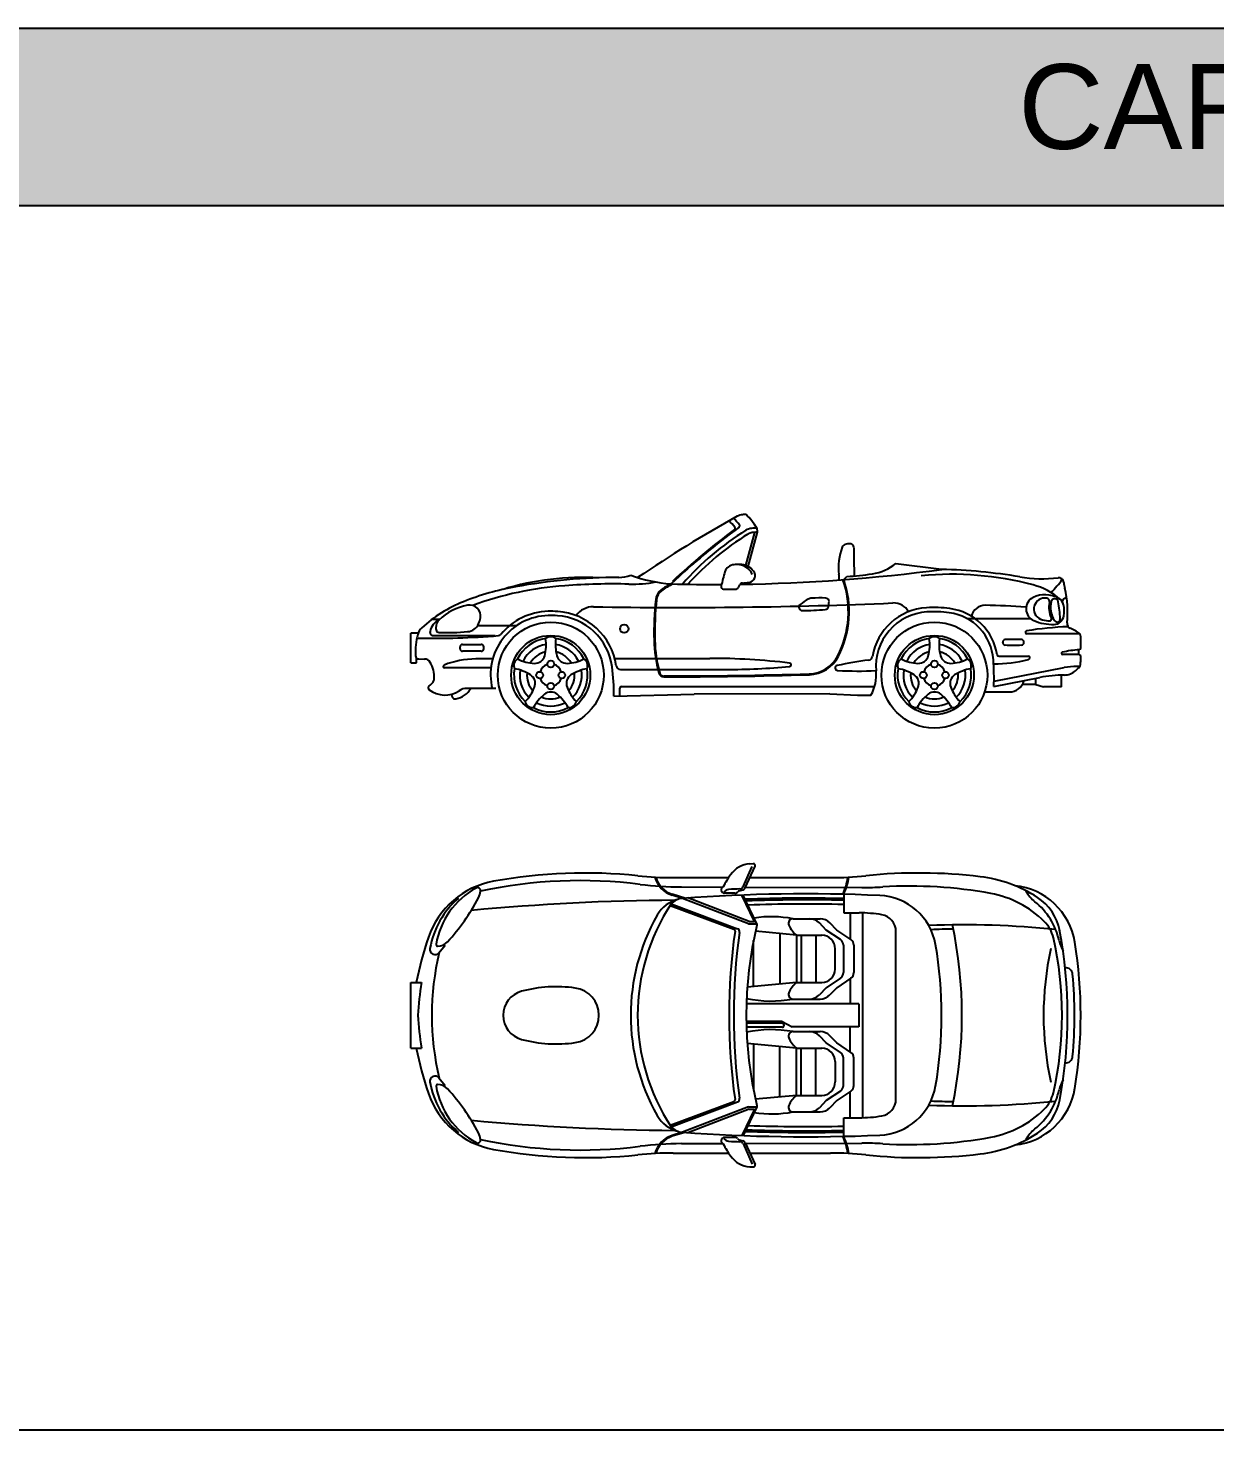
# Model space of a CAD drawing. Header units: millimetres. Extents: x 116290 to 180258, y 22146 to 121276.
# Drawn here: x 138424 to 145432, y 51699 to 59973 of the extents above; entities that cross this region are included whole.
import ezdxf

# ---------------------------------------------------------------- set-up
doc = ezdxf.new("R2010")
doc.units = ezdxf.units.MM
doc.layers.add('www.cad-blocks.net', color=7, linetype='Continuous')
doc.styles.get("Standard").update_dxf_attribs({"font": 'arial.ttf'})

# ---------------------------------------------------------------- blocks, each defined once
blk = doc.blocks.new('A$C20831C3C')
for p, q in [((1961.2, 1652.6), (2015.8, 1773.6)), ((1973.8, 1647.4), (2032, 1776.2)), ((2001.5, 1789), (2022.3, 1790.3)), ((1549.3, 1707.8), (1876.1, 1707.8)), ((2001.1, 1707.8), (2477.9, 1707.8)), ((1603.4, 1585.5), (1542.1, 1604.6)), ((1617, 1586.4), (1543.5, 1609.3)), ((1597.1, 1652.6), (1841, 1651.9)), ((1993.4, 1436.1), (1603.4, 1585.5)), ((1998.4, 1449.1), (1636.2, 1587.8)), ((1913.9, 1615.6), (1852.6, 1615.6)), ((1939.4, 1629.8), (1961.4, 1636.4)), ((2028.1, 1449.1), (1954.3, 1604.6)), ((2042.9, 1436.1), (1962.7, 1604.9)), ((1975.7, 1651.5), (2663.1, 1649.6)), ((2555.7, 1609.2), (2555.7, 1499.9)), ((1531, 1544.2), (1907.8, 1403.2)), ((1536.7, 1552.7), (1927.8, 1406.4)), ((2555.7, 1499.9), (2646.5, 1499.9)), ((2593.8, 1499.9), (2593.8, 1344.7)), ((2668.5, 290.7), (2668.5, 1499.5)), ((1993.4, 1436.1), (2042.9, 1436.1)), ((1998.4, 1449.1), (2028.1, 1449.1)), ((2042.9, 1436.1), (2042.9, 1426.7)), ((2256.6, 1465.1), (2416.1, 1465.1)), ((2452.8, 1398.3), (2412.1, 1440.6)), ((2514.4, 1398.3), (2473.7, 1440.6)), ((2023.3, 1064.5), (2023.3, 1336.4)), ((2277.3, 1367.9), (2034.7, 1390.9)), ((2177.7, 1377.4), (2177.7, 1079)), ((2277.3, 1367.9), (2277.3, 1088.5)), ((2277.3, 1367.9), (2425.8, 1367.9)), ((2304.7, 1367.9), (2304.7, 1088.5)), ((2390.5, 1367.9), (2390.5, 1088.5)), ((2536.3, 1341.9), (2452.8, 1398.3)), ((2597.9, 1341.9), (2514.4, 1398.3)), ((2864.1, 400.4), (2864.1, 1389.9)), ((165.9, 1264.9), (203.1, 1310)), ((2505.8, 1168.5), (2505.8, 1287.9)), ((2553.9, 1308.8), (2553.9, 1147.6)), ((2615.5, 1308.8), (2615.5, 1147.6)), ((0, 1088.4), (62.3, 1088.4)), ((0, 701.9), (0, 1088.4)), ((2277.3, 1088.5), (1986.4, 1061)), ((2277.3, 1088.5), (2425.8, 1088.5)), ((2536.3, 1114.5), (2452.8, 1058.1)), ((2597.9, 1114.5), (2514.4, 1058.1)), ((2593.8, 1111.8), (2593.8, 962.2)), ((2452.8, 1058.1), (2412.1, 1015.8)), ((2514.4, 1058.1), (2473.7, 1015.8)), ((2645.3, 962.2), (1981.3, 962.2)), ((2256.6, 991.3), (2416.1, 991.3)), ((2645.3, 962.2), (2645.3, 828)), ((2191.4, 859.3), (1980.6, 859.3)), ((2191.4, 849.3), (1980.8, 849.3)), ((2191.4, 859.3), (2251.3, 828)), ((2645.3, 828), (2251.3, 828)), ((2593.8, 678.5), (2593.8, 828)), ((2191.4, 824.3), (1981.4, 824.3)), ((2256.6, 799), (2416.1, 799)), ((2452.8, 732.2), (2412.1, 774.5)), ((2514.4, 732.2), (2473.7, 774.5)), ((0, 701.9), (62.3, 701.9)), ((2277.3, 701.8), (1986.4, 729.3)), ((2023.3, 725.8), (2023.3, 453.9)), ((2177.7, 412.9), (2177.7, 711.2)), ((2277.3, 422.3), (2277.3, 701.8)), ((2277.3, 701.8), (2425.8, 701.8)), ((2304.7, 422.3), (2304.7, 701.8)), ((2390.5, 422.3), (2390.5, 701.8)), ((2536.3, 675.8), (2452.8, 732.2)), ((2597.9, 675.8), (2514.4, 732.2)), ((2505.8, 621.8), (2505.8, 502.3)), ((2553.9, 481.5), (2553.9, 642.7)), ((2615.5, 481.5), (2615.5, 642.7)), ((165.9, 525.4), (203.1, 480.3)), ((2277.3, 422.3), (2034.7, 399.4)), ((2277.3, 422.3), (2425.8, 422.3)), ((2536.3, 448.4), (2452.8, 391.9)), ((2597.9, 448.4), (2514.4, 391.9)), ((2593.8, 290.4), (2593.8, 445.6)), ((1531, 246.1), (1907.8, 387.1)), ((1536.7, 237.6), (1927.8, 383.9)), ((1993.4, 354.2), (1603.4, 204.8)), ((1998.4, 341.2), (1636.2, 202.5)), ((2028.1, 341.2), (1954.3, 185.7)), ((2042.9, 354.2), (1962.7, 185.4)), ((1993.4, 354.2), (2042.9, 354.2)), ((1998.4, 341.2), (2028.1, 341.2)), ((2042.9, 363.6), (2042.9, 354.2)), ((2452.8, 391.9), (2412.1, 349.7)), ((2514.4, 391.9), (2473.7, 349.7)), ((2256.6, 325.2), (2416.1, 325.2)), ((2555.7, 290.4), (2646.5, 290.4)), ((2555.7, 181.1), (2555.7, 290.4)), ((1603.4, 204.8), (1542.1, 185.7)), ((1617, 203.8), (1543.5, 181)), ((1913.9, 174.7), (1852.6, 174.7)), ((1597.1, 137.7), (1841, 138.4)), ((1939.4, 160.5), (1961.4, 153.8)), ((1961.2, 137.7), (2015.8, 16.7)), ((1973.8, 142.9), (2032, 14.1)), ((1975.7, 138.8), (2663.1, 140.6)), ((1549.3, 82.5), (1876.1, 82.5)), ((2001.1, 82.5), (2477.9, 82.5)), ((2001.5, 1.3), (2022.3, 0))]:
    blk.add_line(p, q)
for centre, radius, start, end in [((2010.8, 1639.3), 150, 93.5474, 145.184), ((2022.9, 1780.3), 10, 335.683, 93.547), ((577.5, 1194.4), 500, 100.362, 161.149), ((1000.7, -1139.2), 2829.4, 82.8404, 102.011), ((1027.2, -1264.9), 3000, 84.006, 100.362), ((1549.3, 3707.8), 2000, 264.006, 270), ((1602.6, 3652.6), 2000, 262.84, 269.843), ((1586.7, 1747.8), 150, 194.301, 252.706), ((1586.7, 1747.8), 145, 194.918, 252.706), ((2401.4, 1367.6), 625.8, 145.184, 152.758), ((2477.9, 3707.8), 2000, 270, 275.994), ((2186.9, 1776.8), 400.1, 335.26, 350.467), ((2186.9, 1776.8), 405.1, 335.567, 350.624), ((3000, -1264.9), 3000, 83.0692, 95.994), ((2944.3, -1016.9), 2674.6, 79.6657, 93.3807), ((3265.5, 919.1), 800, 57.1837, 83.0692), ((3525.6, 1262.4), 400, 9.15755, 84.1537), ((606.2, 1205.6), 500, 130.357, 170.399), ((612.3, 1235.1), 470, 118.905, 170.302), ((-708.4, 2173.4), 1252.6, 317.631, 332.139), ((1642.4, -12124.6), 13699.2, 90.3528, 95.3854), ((393.9, 1630.7), 18.2, 352.401, 118.921), ((293, 1644.1), 120, 332.139, 352.401), ((1628.4, 1387), 200, 103.682, 150.339), ((1609.8, 1488), 97.7, 93.7837, 138.498), ((2332.4, -8547.4), 10159.1, 87.5403, 94.115), ((1852.6, 1635.6), 20, 112.374, 270), ((1879.8, 1597.8), 40, 95.3648, 143.294), ((1945.9, 894.5), 746.4, 90.2187, 95.3648), ((1913.9, 1635.6), 20, 270, 321.429), ((1945.1, 1610.7), 20, 106.796, 141.429), ((1942.9, 1660.9), 20, 270.219, 335.683), ((1955.6, 1655.6), 20, 286.796, 335.683), ((2332.4, -8547.4), 10134.1, 88.737, 92.0241), ((2332.4, -8547.4), 10124.1, 88.7358, 91.9996), ((2668.6, 3649.6), 2000, 269.843, 273.381), ((2753.3, 1252.6), 350, 9.81956, 87.5403), ((3316.4, 1024.1), 600, 45.1289, 79.6657), ((3808.5, 1722.1), 200, 207.991, 231.528), ((3536.5, 1339.3), 300, 10.6293, 57.1837), ((2533.2, 895.1), 1194, 146.582, 213.418), ((2332.4, -8547.4), 10099.1, 88.7326, 91.9382), ((2646.5, 699.9), 800, 80.3338, 90), ((3432.6, 1249.1), 404.3, 12.3175, 51.5277), ((2492.2, 895.1), 1194, 150.339, 209.661), ((4269, 895.1), 2288.7, 166.57, 193.43), ((2128.1, 795.3), 681.7, 79.2412, 98.5236), ((2256.6, 1438.2), 26.9, 90, 202.993), ((2372.1, 1487.2), 152.4, 202.993, 231.513), ((2354.4, 1385.1), 80, 43.9391, 90), ((2416.1, 1385.1), 80, 43.9391, 90), ((2764.1, 1389.9), 100, 0, 80.3338), ((3269.2, -3670.9), 5100.3, 83.9446, 92.3742), ((687.9, 895.1), 2566.1, 347.996, 12.004), ((3598.6, 1307.6), 200, 12.8429, 45.1289), ((2209.9, 637.1), 2224.9, 161.149, 168.296), ((158, 1383.2), 80, 270.27, 317.631), ((5419.5, 895.1), 3540.4, 171.925, 188.075), ((5419.5, 895.1), 3513.2, 171.987, 188.013), ((1904.3, 1393.9), 10, 351.925, 69.49), ((1920.8, 1387.7), 20, 351.986, 69.49), ((2425.8, 1287.9), 80, 0, 90), ((2513.9, 1308.8), 40, 0, 55.9458), ((2575.5, 1308.8), 40, 0, 55.9458), ((3269.2, -3670.9), 5075.3, 90.7467, 92.2433), ((1789.5, 895.1), 2055.5, 347.157, 12.843), ((4022.9, 1378), 200, 192.318, 210.629), ((1170, 895.1), 2707.8, 349.371, 10.71), ((1247.2, 895.1), 2707.8, 350.842, 9.158), ((142.8, 1284), 30, 170.399, 322.556), ((1769.1, 895.1), 1644.8, 166.978, 193.022), ((158.3, 1312.7), 9.46, 170.329, 270.27), ((687.9, 895.1), 2446.1, 350.18, 9.82), ((5558.5, 895.1), 1823, 167.524, 192.476), ((2425.8, 1168.5), 80, 270, 0), ((3867.4, 1135.3), 40, 5.16572, 95.8814), ((2652.1, 711.1), 2617.1, 171.712, 175.968), ((2372.1, 969.2), 152.4, 128.487, 157.007), ((2513.9, 1147.6), 40, 304.054, 0), ((2575.5, 1147.6), 40, 304.054, 0), ((1210.4, 895.1), 2707.8, 354.834, 5.165), ((691.3, 895.1), 146.8, 104.883, 255.116), ((859, 263.9), 800, 81.9658, 104.884), ((948.1, 895.1), 162.5, 278.033, 81.964), ((2128.1, 1661.1), 681.7, 257.669, 280.759), ((2256.6, 1018.2), 26.9, 157.007, 270), ((2354.4, 1071.3), 80, 270, 316.061), ((2416.1, 1071.3), 80, 270, 316.061), ((2652.1, 1079.1), 2617.1, 184.032, 188.288), ((2191.4, 836.8), 12.5, 270, 90), ((859, 1526.4), 800, 255.116, 278.034), ((2128.1, 129.2), 681.7, 79.2412, 102.331), ((2256.6, 772.1), 26.9, 90, 202.993), ((2372.1, 821.1), 152.4, 202.993, 231.513), ((2354.4, 719), 80, 43.9391, 90), ((2416.1, 719), 80, 43.9391, 90), ((2209.9, 1153.2), 2224.9, 191.704, 198.851), ((2425.8, 621.8), 80, 0, 90), ((2513.9, 642.7), 40, 0, 55.9458), ((2575.5, 642.7), 40, 0, 55.9458), ((3867.4, 654.9), 40, 264.119, 354.834), ((142.8, 506.3), 30, 37.444, 189.601), ((606.2, 584.7), 500, 189.601, 229.643), ((2425.8, 502.3), 80, 270, 0), ((4022.9, 412.3), 200, 149.371, 167.682), ((577.5, 595.9), 500, 198.851, 259.638), ((158.3, 477.6), 9.46, 89.7296, 189.671), ((612.3, 555.2), 470, 189.698, 241.095), ((158, 407.1), 80, 42.3692, 89.7296), ((-708.4, -383.1), 1252.6, 27.861, 42.3692), ((2372.1, 303.1), 152.4, 128.487, 157.007), ((2513.9, 481.5), 40, 304.054, 0), ((2575.5, 481.5), 40, 304.054, 0), ((2753.3, 537.7), 350, 272.46, 350.18), ((3525.6, 527.9), 400, 275.846, 350.842), ((3432.6, 541.2), 404.3, 308.472, 347.682), ((3598.6, 482.7), 200, 314.871, 347.157), ((1904.3, 396.4), 10, 290.51, 8.075), ((1920.8, 402.6), 20, 290.51, 8.013), ((2256.6, 352.1), 26.9, 157.007, 270), ((2354.4, 405.2), 80, 270, 316.061), ((2416.1, 405.2), 80, 270, 316.061), ((2764.1, 400.4), 100, 279.666, 0), ((3269.2, 5461.2), 5100.3, 267.626, 276.055), ((3269.2, 5461.2), 5075.3, 267.757, 269.253), ((3316.4, 766.2), 600, 280.334, 314.871), ((3536.5, 451), 300, 302.816, 349.371), ((1642.4, 13914.9), 13699.2, 264.615, 269.647), ((1628.4, 403.2), 200, 209.661, 256.318), ((2128.1, 995), 681.7, 261.476, 280.759), ((2646.5, 1090.4), 800, 270, 279.666), ((293, 146.2), 120, 7.59861, 27.861), ((1586.7, 42.5), 150, 107.294, 165.699), ((1586.7, 42.5), 145, 107.294, 165.082), ((1609.8, 302.3), 97.7, 221.502, 266.216), ((2332.4, 10337.7), 10159.1, 265.885, 272.46), ((1852.6, 154.7), 20, 90, 247.626), ((1879.8, 192.5), 40, 216.706, 264.635), ((1913.9, 154.7), 20, 38.571, 90), ((1945.1, 179.6), 20, 218.571, 253.204), ((2332.4, 10337.7), 10134.1, 267.976, 271.263), ((2332.4, 10337.7), 10124.1, 268, 271.264), ((2332.4, 10337.7), 10099.1, 268.062, 271.267), ((2186.9, 13.5), 400.1, 9.53349, 24.7405), ((2186.9, 13.5), 405.1, 9.37576, 24.4334), ((2944.3, 2807.1), 2674.6, 266.619, 280.334), ((3265.5, 871.2), 800, 276.931, 302.816), ((3808.5, 68.1), 200, 128.472, 152.009), ((393.9, 159.6), 18.2, 241.079, 7.599), ((1000.7, 2929.5), 2829.4, 257.989, 277.16), ((1027.2, 3055.1), 3000, 259.638, 275.994), ((1602.6, -1862.3), 2000, 90.157, 97.1596), ((2401.4, 422.6), 625.8, 207.242, 214.816), ((1945.9, 895.8), 746.4, 264.635, 269.781), ((1942.9, 129.4), 20, 24.3174, 89.7813), ((1955.6, 134.7), 20, 24.3174, 73.204), ((2668.6, -1859.3), 2000, 86.6193, 90.157), ((1549.3, -1917.5), 2000, 90, 95.994), ((2010.8, 151), 150, 214.816, 266.453), ((2022.9, 10), 10, 266.453, 24.317), ((2477.9, -1917.5), 2000, 84.006, 90), ((3000, 3055.1), 3000, 264.006, 276.931)]:
    blk.add_arc(centre, radius, start, end)
blk = doc.blocks.new('A$C1EFE13AC')
for p, q in [((2042.9, 1181.4), (2044, 1156.5)), ((2028.1, 1155.2), (1976.5, 960)), ((2044, 1156.5), (1990.4, 953.8)), ((3134, 936.5), (2864.1, 970.4)), ((1933.9, 830.3), (1941.9, 845.2)), ((1964.6, 856.2), (1962.7, 849.1)), ((2555.7, 876.4), (2574.1, 894.6)), ((169.8, 641.1), (124.3, 641.1)), ((395.3, 605.2), (625.9, 605.2)), ((3283.1, 646.8), (3657.8, 646.8)), ((0, 384.9), (0, 559.8)), ((43.6, 559.8), (0, 559.8)), ((132.8, 546.5), (498.9, 546.5)), ((3494.5, 505.3), (3494.5, 507.4)), ((3620, 505.3), (3620, 507.4)), ((3949.7, 556.3), (3637, 556.3)), ((3955, 472.4), (3955, 539.2)), ((290.4, 468.2), (290.4, 479.3)), ((305.4, 494.3), (415.8, 494.3)), ((415.8, 453.2), (305.4, 453.2)), ((430.8, 468.2), (430.8, 479.3)), ((3471, 424.5), (3644.6, 424.5)), ((3945, 434), (3847.7, 434)), ((3944.4, 434), (3944.4, 462.4)), ((3955, 402.8), (3955, 424)), ((0, 384.9), (34.5, 384.9)), ((34.5, 384.9), (34.5, 413.3)), ((47.8, 408.1), (80.2, 407.7)), ((473.3, 356.4), (199.8, 356.4)), ((483.5, 408), (383.4, 408)), ((1203.8, 411.5), (1765.1, 411.5)), ((1237.6, 346.1), (1861, 346.1)), ((3443.1, 276.4), (3857.6, 357)), ((3949, 364.3), (3933.9, 364.3)), ((3442.6, 245.7), (3713.5, 298.4)), ((3690.4, 256.4), (3610.1, 256.4)), ((3690.4, 256.4), (3690.4, 293.9)), ((3690.4, 256.4), (3734.9, 244)), ((3841.8, 244), (3841.8, 312.7)), ((242, 192.9), (242, 200.6)), ((501, 234.5), (330.3, 234.5)), ((1198.9, 189), (1672.7, 199.6)), ((1233.8, 189.8), (1233.8, 235.2)), ((1243.8, 245.2), (2737.9, 245.2)), ((2473.1, 202.5), (1672.7, 199.6)), ((2473.1, 202.5), (2637.7, 193.4)), ((2637.7, 193.4), (2716.3, 193.4)), ((3387.8, 213.4), (3533.3, 213.4)), ((3841.8, 244), (3734.9, 244))]:
    blk.add_line(p, q)
for centre, radius in [((826.2, 312.7), 312.7), ((1260, 586.6), 25), ((3091.2, 312.7), 312.7), ((826.2, 312.7), 233.6), ((3091.2, 312.7), 233.6), ((760.9, 312.7), 20), ((826.2, 378), 20), ((891.6, 312.7), 20), ((3025.9, 312.7), 20), ((3091.2, 378), 20), ((3156.6, 312.7), 20), ((826.2, 247.4), 20), ((3091.2, 247.4), 20)]:
    blk.add_circle(centre, radius)
for centre, radius, start, end in [((5370.5, -5012.1), 7146.2, 118.802, 124.341), ((1966.1, 1179.9), 80, 95.5797, 118.802), ((2025.2, 575.2), 687.6, 93.7412, 95.5797), ((1373.4, 721.2), 812.4, 34.5043, 41.6649), ((4406.1, -2184.7), 4177.2, 126.205, 133.388), ((4406.1, -2184.7), 4182.2, 126.621, 133.159), ((2833.8, -222.5), 1631.9, 121.611, 138.937), ((1373.4, 721.2), 712.4, 40.7721, 44.7836), ((1373.4, 721.2), 742.4, 40.2012, 44.1355), ((1905.4, 1179.9), 10, 306.621, 40.772), ((1932.8, 1194), 10, 306.205, 40.201), ((2020.4, 1099.2), 80, 96.3717, 121.611), ((2087.8, 495.3), 687.6, 93.7412, 96.3717), ((2833.8, -222.5), 1606.9, 121.653, 138.182), ((2022, 1094.3), 60, 96.2654, 121.653), ((2087.8, 495.3), 662.6, 93.791, 96.2654), ((2575.1, 1056.3), 30, 97.8488, 159.16), ((2586.9, 970.7), 116.4, 84.8797, 97.8487), ((2595.5, 1066.8), 20, 0.13775, 84.8797), ((2858.9, 948.3), 333.7, 159.16, 187.281), ((12892.1, 1091.5), 10276.6, 180.138, 181.08), ((2491.4, 713.9), 670.2, 161.82, 169.309), ((1911.7, 904.3), 60, 94.2037, 161.82), ((1975.6, 34.6), 932, 92.2769, 94.2037), ((1925.5, 865.1), 100, 43.4922, 92.2769), ((1942.6, 866), 100, 43.4922, 97.3181), ((1792.8, 11023.9), 10176.2, 270.854, 277.574), ((1748.5, 697.1), 344.1, 41.5906, 43.4922), ((1992.9, 899.8), 40, 278.002, 41.591), ((1975.9, 899), 40, 12.1996, 41.5906), ((1765.5, 698), 344.1, 41.5906, 43.4922), ((2461, 2663.2), 1772.2, 273.661, 278.559), ((2680.1, 1207.4), 300, 278.559, 307.823), ((3055.2, -2340.4), 3277.9, 80.5051, 88.6223), ((901.9, -740.8), 1600, 100.249, 111.691), ((1052.2, -1154.5), 2000, 94.1103, 110.087), ((1018.8, -735.9), 1625.4, 86.7606, 106.968), ((1236.4, -2591), 3480.2, 90.1432, 100.249), ((1200.2, -3214.4), 4065.2, 88.7686, 94.1103), ((1227.2, 1089.2), 200, 270.143, 290.78), ((1304.8, 1649.6), 800, 268.769, 280.24), ((1606.9, 1759.1), 910.8, 250.185, 265.576), ((1685.8, 539.2), 345.6, 115.559, 127.172), ((1685.8, 539.2), 340.6, 113.856, 127.172), ((1792.8, 11023.9), 10176.2, 268.558, 270.236), ((1847.6, 835.4), 15, 169.309, 265.98), ((1916.3, 839.8), 20, 272.971, 331.607), ((1959.5, 835.7), 20, 94.8198, 151.607), ((1896, 1589.6), 736.6, 274.82, 278.002), ((2014.4, 686.2), 568.8, 332.758, 19.489), ((2014.4, 686.2), 573.8, 332.758, 19.354), ((2329.5, 880.7), 200, 358.212, 7.281), ((3190.8, -981.3), 1889.1, 75.1876, 95.3711), ((3727.9, 1681.6), 800, 260.505, 276.732), ((3571.5, 458.3), 400, 48.9274, 75.1876), ((4249.3, 428.6), 597, 136.715, 141.647), ((3669.2, 975), 200, 316.715, 331.577), ((3825.2, 857.3), 30, 4.21451, 96.7316), ((4054.6, 874.2), 200, 184.215, 194.04), ((606.2, 2.5), 800, 111.691, 132.602), ((3277.2, 563.7), 1841.9, 173.903, 181.386), ((3277.2, 563.7), 1836.9, 173.903, 181.386), ((1525.3, 750.8), 80, 127.172, 173.903), ((1525.3, 750.8), 75, 127.172, 173.903), ((1887.2, 1399.2), 580.1, 265.98, 272.971), ((2472.2, 517.6), 274, 117.261, 129.482), ((2369.6, 716.8), 50, 93.4465, 117.261), ((2415.2, -41.2), 809.4, 87.5513, 93.4465), ((2449, 747.4), 20, 357.9, 87.551), ((2281.3, 753.6), 187.8, 348.257, 357.9), ((3706.9, 703.5), 75, 116.696, 247.87), ((3744.8, 628.2), 159.2, 59.6331, 116.696), ((3743.3, 702.5), 65, 91.1643, 257.026), ((3744.8, 628.2), 139.2, 87.1861, 91.1643), ((3750.6, 747.3), 20, 348.268, 87.186), ((3920.5, 712.1), 143.5, 165.753, 212.554), ((3801.8, 742.2), 21, 10.2053, 165.753), ((2961.7, 591), 874.6, 3.62508, 10.2053), ((3794.9, 713.9), 60, 12.5824, 59.6331), ((3901.4, 719.6), 62.2, 119.231, 154.395), ((3301.5, 685.9), 576.3, 353.48, 14.04), ((398.3, 396.8), 334.5, 100.957, 133.916), ((347.1, 661.4), 65, 351.119, 100.957), ((820.8, 314.5), 350, 91.5691, 193.592), ((820.8, 314.5), 375, 91.5691, 140.503), ((826.8, 94), 595.6, 86.1224, 91.5691), ((826.8, 94), 570.6, 86.1224, 91.5691), ((841.7, 314.1), 350, 7.69402, 86.1224), ((841.7, 314.1), 375, 8.19631, 86.1224), ((1076, 596.2), 120, 89.0066, 145.666), ((1590.9, 30290.8), 29579.1, 269.007, 272.433), ((2310.7, 713.7), 20, 129.482, 270.221), ((2303.9, 2460.4), 1766.7, 270.221, 274.651), ((2445.6, 719.5), 20, 274.651, 348.257), ((3065.7, 365.9), 345, 93.4603, 170.662), ((3065.7, 365.9), 320, 93.4603, 185.068), ((2850.9, 638.5), 100, 28.7896, 92.4333), ((3088.3, -9), 720.6, 82.5053, 93.4603), ((3088.3, -9), 695.6, 82.5053, 93.4603), ((3139.9, 383.2), 300, 3.79052, 82.5053), ((3139.9, 383.2), 325, 8.8094, 82.5053), ((3389.5, 644.7), 80, 89.1356, 169.268), ((3337.5, -2800.9), 3526.1, 85.2007, 89.1356), ((3920.5, 712.1), 153.5, 168.268, 205.116), ((3796.1, 672), 60, 271.164, 350.746), ((3687.2, 689.8), 170.4, 350.746, 12.582), ((118.8, 532.5), 80, 132.602, 165.227), ((210.9, 549), 100, 115.448, 167.374), ((207.9, 594.5), 60, 133.916, 182.311), ((237.5, 595.7), 89.7, 182.311, 189.722), ((168.9, 584), 20, 189.722, 268.273), ((327.8, 648.8), 80, 275.245, 335.447), ((275.7, 672.6), 137.2, 335.447, 351.119), ((3962.8, -1489.6), 2089.5, 92.2597, 99.0075), ((3791.3, 910.9), 298.9, 247.87, 271.164), ((3791.3, 910.9), 278.9, 257.026, 265.984), ((3772.5, 642.7), 10, 265.984, 25.116), ((3815.6, 645.1), 19, 212.554, 3.625), ((3903.9, 617), 30, 173.48, 247.573), ((3760.1, 268.8), 346.7, 58.6328, 67.5733), ((446.3, 446.1), 418.7, 165.227, 182.595), ((143.3, 5075.1), 4544.7, 268.653, 274.725), ((132.8, 566.5), 20, 167.374, 270), ((209.6, 1935.7), 1372.3, 268.273, 275.245), ((516, 565.7), 20, 274.725, 320.503), ((826.2, 312.7), 217.5, 98.0296, 153.97), ((549.7, 490.8), 249, 345.048, 8.617), ((826.2, 492.5), 46.8, 49.5223, 130.478), ((1102.8, 490.8), 249, 171.383, 194.952), ((826.2, 312.7), 217.5, 26.0296, 81.9704), ((2235.6, 538.5), 800, 181.386, 195.521), ((2235.6, 538.5), 795, 181.386, 195.521), ((3091.2, 312.7), 217.5, 98.0296, 153.97), ((2814.7, 490.8), 249, 345.048, 8.617), ((3091.2, 492.5), 46.8, 49.5223, 130.478), ((3367.8, 490.8), 249, 171.383, 194.952), ((3091.2, 312.7), 217.5, 26.0296, 81.9704), ((3509.5, 507.4), 15, 93.4879, 180), ((3509.5, 505.3), 15, 180, 266.512), ((3557.2, -276.2), 800, 86.5121, 93.4879), ((3605, 507.4), 15, 0, 86.5121), ((3605, 505.3), 15, 273.488, 0), ((3637, 565.3), 9, 99.0075, 270), ((3925, 539.2), 30, 0, 58.6328), ((48, 428.1), 20, 182.595, 269.265), ((305.4, 479.3), 15, 90, 180), ((305.4, 468.2), 15, 180, 270), ((415.8, 479.3), 15, 0, 90), ((415.8, 468.2), 15, 270, 0), ((826.2, 312.7), 183.2, 98.6646, 153.335), ((826.2, 312.7), 140.4, 102.766, 149.234), ((732.3, 442), 60, 266.952, 345.048), ((826.2, 312.7), 183.2, 26.6646, 81.3354), ((826.2, 312.7), 140.4, 30.7655, 77.2344), ((920.2, 442), 60, 194.952, 273.048), ((2346.7, 515.1), 195, 271.752, 332.758), ((2346.7, 515.1), 200, 271.752, 332.758), ((2700.6, 425.9), 25, 277.182, 350.662), ((3091.2, 312.7), 183.2, 98.6646, 153.335), ((3091.2, 312.7), 140.4, 102.766, 149.234), ((2997.3, 442), 60, 266.952, 345.048), ((3091.2, 312.7), 183.2, 26.6646, 81.3354), ((3091.2, 312.7), 140.4, 30.7655, 77.2344), ((3185.2, 442), 60, 194.952, 273.048), ((3471, 434.5), 10, 188.809, 270), ((3557.2, 1288.9), 800, 266.512, 273.488), ((3644.6, 414.5), 10, 284.564, 90), ((3847.7, 441), 7, 102.613, 270), ((3994.4, -214.5), 678.7, 94.1108, 102.613), ((3945, 424), 10, 0, 90), ((3945, 472.4), 10, 274.111, 0), ((79.7, 367.7), 40, 30.2754, 89.2655), ((-38.3, 298.8), 176.6, 357.597, 30.275), ((199.8, 364.4), 8, 111.91, 270), ((383.4, -92), 500, 90, 111.91), ((655.2, 368.2), 46.8, 121.522, 202.478), ((826.2, 312.7), 217.5, 170.03, 225.97), ((571.4, 104.7), 249, 57.0484, 80.6168), ((742.3, 630.7), 249, 243.383, 266.952), ((826.2, 312.7), 183.2, 170.665, 225.335), ((826.2, 312.7), 65.3, 107.61, 162.39), ((826.2, 312.7), 65.3, 17.6096, 72.3904), ((910.2, 630.7), 249, 273.048, 296.617), ((1081.1, 104.7), 249, 99.3832, 122.952), ((826.2, 312.7), 183.2, 314.665, 9.335), ((826.2, 312.7), 217.5, 314.03, 9.97), ((997.2, 368.2), 46.8, 337.522, 58.478), ((40.6, 205.8), 1158.4, 359.166, 7.694), ((1237.6, 371.1), 25, 188.196, 270), ((1765.1, -3588.5), 4000, 83.231, 90), ((1861, 4346.1), 4000, 270, 275.384), ((2235.4, 373.7), 10, 275.384, 83.231), ((2520.2, 354.7), 15, 102.147, 267.222), ((2976.9, -1766.9), 2185.2, 97.1816, 102.147), ((2640, 2822.3), 2485.5, 267.222, 272.465), ((2496.6, 315.4), 251.3, 330.952, 5.068), ((2920.2, 368.2), 46.8, 121.522, 202.478), ((3091.2, 312.7), 217.5, 170.03, 225.97), ((2836.4, 104.7), 249, 57.0484, 80.6168), ((3007.3, 630.7), 249, 243.383, 266.952), ((3091.2, 312.7), 183.2, 170.665, 225.335), ((3091.2, 312.7), 65.3, 107.61, 162.39), ((3091.2, 312.7), 65.3, 17.6096, 72.3904), ((3175.2, 630.7), 249, 273.048, 296.617), ((3346.1, 104.7), 249, 99.3832, 122.952), ((3091.2, 312.7), 183.2, 314.665, 9.335), ((3091.2, 312.7), 217.5, 314.03, 9.97), ((3262.2, 368.2), 46.8, 337.522, 58.478), ((1690.6, 287.2), 1752.5, 358.645, 3.791), ((3449.4, 1166.1), 786.5, 269.367, 284.564), ((3933.9, -35.7), 400, 90, 101.004), ((3857.7, 413.1), 100, 270.54, 312.108), ((3664.8, 626.5), 387.7, 312.108, 315.861), ((3914.3, 384.4), 40, 315.861, 355.931), ((3655, 402.8), 300, 355.931, 0), ((117.8, 237.9), 15, 125.689, 232.572), ((24.1, 368.4), 145.6, 305.689, 314.521), ((98.2, 293.1), 40, 314.521, 357.597), ((826.2, 312.7), 140.4, 174.766, 221.234), ((674.2, 263.3), 60, 338.952, 57.048), ((826.2, 312.7), 65.3, 197.61, 252.39), ((826.2, 312.7), 65.3, 287.61, 342.39), ((978.3, 263.3), 60, 122.952, 201.048), ((826.2, 312.7), 140.4, 318.766, 5.234), ((1493.7, 332.4), 30, 195.521, 269.956), ((1493.7, 332.4), 25, 195.521, 269.956), ((1514.6, 27724.8), 27417.4, 269.956, 271.752), ((1514.6, 27724.8), 27422.4, 269.956, 271.752), ((3091.2, 312.7), 140.4, 174.766, 221.234), ((2939.2, 263.3), 60, 338.952, 57.048), ((3091.2, 312.7), 65.3, 197.61, 252.39), ((3091.2, 312.7), 65.3, 287.61, 342.39), ((3243.3, 263.3), 60, 122.952, 201.048), ((3091.2, 312.7), 140.4, 318.766, 5.234), ((3533.3, 303.4), 90, 270, 345.089), ((3866.2, -486.9), 800, 90.5395, 101.004), ((200.8, 346.3), 151.4, 232.572, 304.028), ((262, 192.9), 20, 180, 280.245), ((241.7, 305), 133.9, 280.245, 328.21), ((330.3, 154.5), 80, 90, 124.028), ((497.8, 331.2), 249, 315.383, 338.952), ((945.3, 6), 249, 129.048, 152.617), ((826.2, 312.7), 140.4, 246.766, 293.234), ((826.2, 152.8), 60, 50.9516, 129.048), ((707.2, 6), 249, 27.3832, 50.9516), ((1154.7, 331.2), 249, 201.048, 224.617), ((1243.8, 235.2), 10, 90, 180), ((2762.8, 331.2), 249, 315.383, 338.952), ((3210.3, 6), 249, 129.048, 152.617), ((3091.2, 312.7), 140.4, 246.766, 293.234), ((3091.2, 152.8), 60, 50.9516, 129.048), ((2972.2, 6), 249, 27.3832, 50.9516), ((3419.7, 331.2), 249, 201.048, 224.617), ((720.6, 167.2), 46.8, 193.522, 274.478), ((826.2, 312.7), 217.5, 242.03, 297.97), ((826.2, 312.7), 183.2, 242.665, 297.335), ((931.9, 167.2), 46.8, 265.522, 346.478), ((2985.6, 167.2), 46.8, 193.522, 274.478), ((3091.2, 312.7), 217.5, 242.03, 297.97), ((3091.2, 312.7), 183.2, 242.665, 297.335), ((3196.9, 167.2), 46.8, 265.522, 346.478)]:
    blk.add_arc(centre, radius, start, end)
blk = doc.blocks.new('FORMAT')
at = {"true_color": 0x546d8e}
h = blk.add_hatch(color=155, dxfattribs=at)
h.set_gradient(color1=(68, 68, 68), color2=(84, 109, 142), tint=1)
h.paths.add_polyline_path([(120018.9, 59973.1), (120018.9, 58925.2), (180258.2, 58925.2), (180258.2, 59973.1)])
at = {"color": 155, "true_color": 0x546d8e}
for p, q in [((120018.9, 59973.1), (180258.2, 59973.1)), ((120018.9, 58925.2), (180258.2, 58925.2)), ((120018.9, 51698.6), (180258.2, 51698.6))]:
    blk.add_line(p, q, dxfattribs=at)
at = {"insert": (144270, 59760), "char_height": 500, "attachment_point": 1}
blk.add_mtext_dynamic_manual_height_columns('{\\C255;\\c16777215;CARS -ELEVATION AND PLAN}', width=16790, gutter_width=12.5, heights=[0], dxfattribs=at)

msp = doc.modelspace()

# ---------------------------------------------------------------- block references
for name, p in [('A$C1EFE13AC', (140684.2, 55841.3)), ('A$C20831C3C', (140684.2, 53250.8))]:
    msp.add_blockref(name, p)
at = {"layer": 'www.cad-blocks.net'}
msp.add_blockref('FORMAT', (0, 0), dxfattribs=at)

doc.saveas('drawing.dxf')
